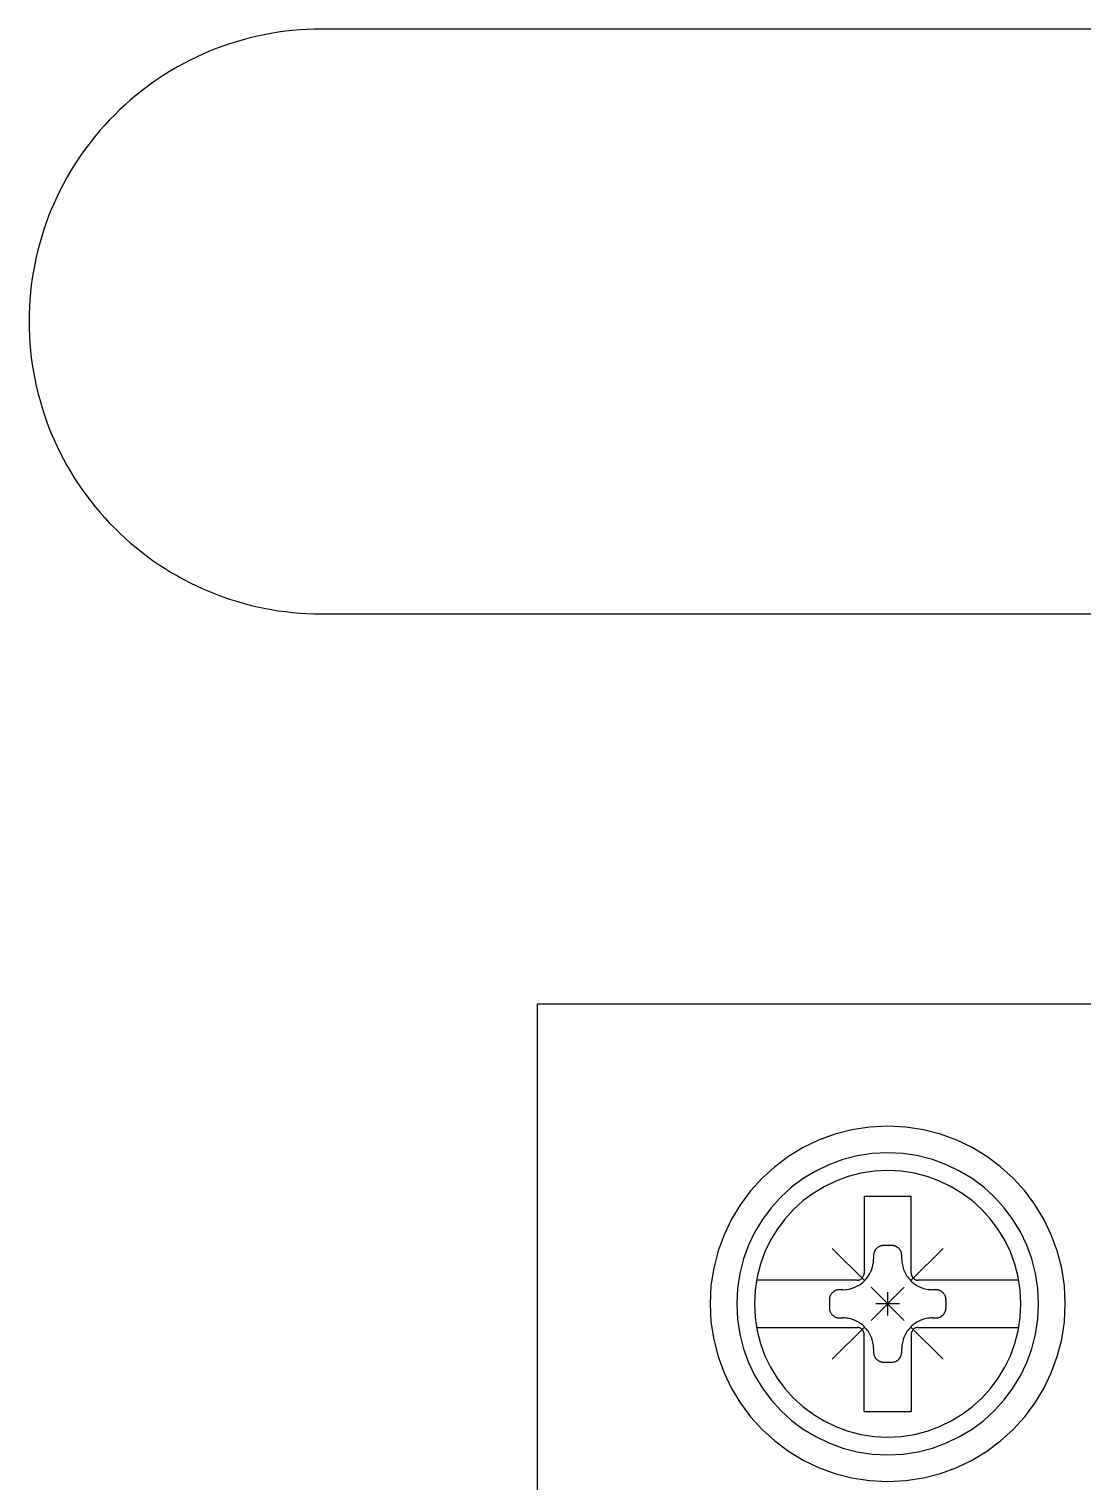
# Model space of a CAD drawing. Header units: millimetres. Extents: x 173893 to 258446, y -176540 to -123824.
# Drawn here: x 188239.13 to 188266.17, y -151181.86 to -151144.6 of the extents above; entities that cross this region are included whole.
import ezdxf

# ---------------------------------------------------------------- set-up
doc = ezdxf.new("R2010")
doc.units = ezdxf.units.MM
doc.header["$LTSCALE"] = 3

msp = doc.modelspace()

# ---------------------------------------------------------------- linework, layer by layer
for p, q in [((188252.174, -151249.082), (188252.174, -151169.6)), ((188252.174, -151169.6), (188270.146, -151169.6)), ((188259.805, -151172.944), (188259.386, -151173.097)), ((188260.242, -151172.832), (188259.805, -151172.944)), ((188260.694, -151172.763), (188260.242, -151172.832)), ((188261.16, -151172.739), (188260.694, -151172.763)), ((188261.626, -151172.763), (188261.16, -151172.739)), ((188261.16, -151172.739), (188261.16, -151172.739)), ((188262.078, -151172.832), (188261.626, -151172.763)), ((188262.515, -151172.944), (188262.078, -151172.832)), ((188262.933, -151173.097), (188262.515, -151172.944)), ((188258.988, -151173.289), (188258.612, -151173.517)), ((188259.386, -151173.097), (188258.988, -151173.289)), ((188260.764, -151173.443), (188260.379, -151173.501)), ((188261.16, -151173.423), (188260.764, -151173.443)), ((188261.556, -151173.443), (188261.16, -151173.423)), ((188261.16, -151173.423), (188261.16, -151173.423)), ((188261.94, -151173.501), (188261.556, -151173.443)), ((188263.332, -151173.289), (188262.933, -151173.097)), ((188263.707, -151173.517), (188263.332, -151173.289)), ((188258.262, -151173.779), (188257.938, -151174.074)), ((188258.612, -151173.517), (188258.262, -151173.779)), ((188259.652, -151173.727), (188259.314, -151173.89)), ((188260.008, -151173.597), (188259.652, -151173.727)), ((188260.379, -151173.501), (188260.008, -151173.597)), ((188262.312, -151173.597), (188261.94, -151173.501)), ((188262.667, -151173.727), (188262.312, -151173.597)), ((188263.006, -151173.89), (188262.667, -151173.727)), ((188264.058, -151173.779), (188263.707, -151173.517)), ((188264.382, -151174.074), (188264.058, -151173.779)), ((188257.938, -151174.074), (188257.644, -151174.397)), ((188258.995, -151174.084), (188258.696, -151174.307)), ((188259.314, -151173.89), (188258.995, -151174.084)), ((188259.83, -151174.147), (188259.531, -151174.291)), ((188260.144, -151174.032), (188259.83, -151174.147)), ((188260.471, -151173.948), (188260.144, -151174.032)), ((188260.81, -151173.896), (188260.471, -151173.948)), ((188261.16, -151173.878), (188260.81, -151173.896)), ((188261.509, -151173.896), (188261.16, -151173.878)), ((188261.16, -151173.878), (188261.16, -151173.878)), ((188261.849, -151173.948), (188261.509, -151173.896)), ((188262.176, -151174.032), (188261.849, -151173.948)), ((188262.49, -151174.147), (188262.176, -151174.032)), ((188262.789, -151174.291), (188262.49, -151174.147)), ((188263.325, -151174.084), (188263.006, -151173.89)), ((188263.623, -151174.307), (188263.325, -151174.084)), ((188264.676, -151174.397), (188264.382, -151174.074)), ((188257.644, -151174.397), (188257.382, -151174.748)), ((188258.421, -151174.557), (188258.171, -151174.832)), ((188258.696, -151174.307), (188258.421, -151174.557)), ((188259.249, -151174.462), (188258.986, -151174.658)), ((188259.531, -151174.291), (188259.249, -151174.462)), ((188260.557, -151174.538), (188260.557, -151176.51)), ((188260.557, -151174.538), (188261.763, -151174.538)), ((188261.763, -151176.51), (188261.763, -151174.538)), ((188263.071, -151174.462), (188262.789, -151174.291)), ((188263.334, -151174.658), (188263.071, -151174.462)), ((188263.898, -151174.557), (188263.623, -151174.307)), ((188264.148, -151174.832), (188263.898, -151174.557)), ((188264.938, -151174.748), (188264.676, -151174.397)), ((188257.382, -151174.748), (188257.154, -151175.123)), ((188258.171, -151174.832), (188257.949, -151175.13)), ((188258.744, -151174.879), (188258.523, -151175.122)), ((188258.986, -151174.658), (188258.744, -151174.879)), ((188263.576, -151174.879), (188263.334, -151174.658)), ((188263.797, -151175.122), (188263.576, -151174.879)), ((188264.371, -151175.13), (188264.148, -151174.832)), ((188265.166, -151175.124), (188264.938, -151174.748)), ((188257.154, -151175.123), (188256.962, -151175.522)), ((188257.949, -151175.13), (188257.754, -151175.449)), ((188258.523, -151175.122), (188258.326, -151175.385)), ((188263.994, -151175.385), (188263.797, -151175.122)), ((188264.565, -151175.449), (188264.371, -151175.13)), ((188265.358, -151175.522), (188265.166, -151175.124)), ((188256.962, -151175.522), (188256.808, -151175.94)), ((188257.754, -151175.449), (188257.591, -151175.788)), ((188258.155, -151175.666), (188258.011, -151175.965)), ((188258.326, -151175.385), (188258.155, -151175.666)), ((188264.165, -151175.666), (188263.994, -151175.385)), ((188264.309, -151175.965), (188264.165, -151175.666)), ((188264.728, -151175.788), (188264.565, -151175.449)), ((188265.511, -151175.94), (188265.358, -151175.522)), ((188256.808, -151175.94), (188256.696, -151176.377)), ((188257.591, -151175.788), (188257.461, -151176.144)), ((188258.011, -151175.965), (188257.896, -151176.279)), ((188259.738, -151175.873), (188260.557, -151176.692)), ((188260.799, -151176.035), (188260.798, -151176.048)), ((188260.798, -151176.048), (188260.798, -151176.061)), ((188260.801, -151176.023), (188260.799, -151176.035)), ((188260.803, -151176.01), (188260.801, -151176.023)), ((188260.806, -151175.997), (188260.803, -151176.01)), ((188260.809, -151175.985), (188260.806, -151175.997)), ((188260.813, -151175.973), (188260.809, -151175.985)), ((188260.818, -151175.961), (188260.813, -151175.973)), ((188260.823, -151175.949), (188260.818, -151175.961)), ((188260.829, -151175.938), (188260.823, -151175.949)), ((188260.835, -151175.926), (188260.829, -151175.938)), ((188260.842, -151175.916), (188260.835, -151175.926)), ((188260.849, -151175.905), (188260.842, -151175.916)), ((188260.857, -151175.895), (188260.849, -151175.905)), ((188260.866, -151175.885), (188260.857, -151175.895)), ((188260.875, -151175.876), (188260.866, -151175.885)), ((188260.884, -151175.867), (188260.875, -151175.876)), ((188260.875, -151175.876), (188260.875, -151175.876)), ((188260.894, -151175.858), (188260.884, -151175.867)), ((188260.904, -151175.85), (188260.894, -151175.858)), ((188260.915, -151175.843), (188260.904, -151175.85)), ((188260.926, -151175.836), (188260.915, -151175.843)), ((188260.937, -151175.83), (188260.926, -151175.836)), ((188260.948, -151175.824), (188260.937, -151175.83)), ((188260.96, -151175.819), (188260.948, -151175.824)), ((188260.972, -151175.814), (188260.96, -151175.819)), ((188260.984, -151175.81), (188260.972, -151175.814)), ((188260.996, -151175.807), (188260.984, -151175.81)), ((188261.009, -151175.804), (188260.996, -151175.807)), ((188261.022, -151175.802), (188261.009, -151175.804)), ((188261.035, -151175.8), (188261.022, -151175.802)), ((188261.047, -151175.799), (188261.035, -151175.8)), ((188261.061, -151175.799), (188261.047, -151175.799)), ((188261.26, -151175.799), (188261.061, -151175.799)), ((188261.061, -151175.799), (188261.061, -151175.799)), ((188261.273, -151175.799), (188261.26, -151175.799)), ((188261.286, -151175.8), (188261.273, -151175.799)), ((188261.298, -151175.802), (188261.286, -151175.8)), ((188261.311, -151175.804), (188261.298, -151175.802)), ((188261.323, -151175.807), (188261.311, -151175.804)), ((188261.336, -151175.81), (188261.323, -151175.807)), ((188261.348, -151175.814), (188261.336, -151175.81)), ((188261.36, -151175.819), (188261.348, -151175.814)), ((188261.372, -151175.824), (188261.36, -151175.819)), ((188261.383, -151175.83), (188261.372, -151175.824)), ((188261.394, -151175.836), (188261.383, -151175.83)), ((188261.405, -151175.843), (188261.394, -151175.836)), ((188261.416, -151175.85), (188261.405, -151175.843)), ((188261.426, -151175.858), (188261.416, -151175.85)), ((188261.436, -151175.867), (188261.426, -151175.858)), ((188261.445, -151175.876), (188261.436, -151175.867)), ((188261.454, -151175.885), (188261.445, -151175.876)), ((188261.445, -151175.876), (188261.445, -151175.876)), ((188261.463, -151175.895), (188261.454, -151175.885)), ((188261.47, -151175.905), (188261.463, -151175.895)), ((188261.478, -151175.916), (188261.47, -151175.905)), ((188261.485, -151175.926), (188261.478, -151175.916)), ((188261.491, -151175.938), (188261.485, -151175.926)), ((188261.497, -151175.949), (188261.491, -151175.938)), ((188261.502, -151175.961), (188261.497, -151175.949)), ((188261.507, -151175.973), (188261.502, -151175.961)), ((188261.511, -151175.985), (188261.507, -151175.973)), ((188261.514, -151175.997), (188261.511, -151175.985)), ((188261.517, -151176.01), (188261.514, -151175.997)), ((188261.519, -151176.023), (188261.517, -151176.01)), ((188261.521, -151176.035), (188261.519, -151176.023)), ((188261.522, -151176.048), (188261.521, -151176.035)), ((188261.522, -151176.061), (188261.522, -151176.048)), ((188261.764, -151176.692), (188262.582, -151175.873)), ((188264.423, -151176.279), (188264.309, -151175.965)), ((188264.859, -151176.144), (188264.728, -151175.788)), ((188265.624, -151176.377), (188265.511, -151175.94)), ((188256.696, -151176.377), (188256.627, -151176.829)), ((188257.461, -151176.144), (188257.366, -151176.515)), ((188257.896, -151176.279), (188257.812, -151176.607)), ((188260.736, -151176.452), (188260.762, -151176.38)), ((188260.762, -151176.38), (188260.782, -151176.305)), ((188260.782, -151176.305), (188260.794, -151176.226)), ((188260.794, -151176.226), (188260.798, -151176.146)), ((188260.798, -151176.061), (188260.798, -151176.146)), ((188261.522, -151176.146), (188261.522, -151176.061)), ((188261.522, -151176.061), (188261.522, -151176.061)), ((188261.522, -151176.146), (188261.522, -151176.146)), ((188261.522, -151176.146), (188261.523, -151176.185)), ((188261.523, -151176.185), (188261.526, -151176.224)), ((188261.526, -151176.224), (188261.531, -151176.262)), ((188261.531, -151176.262), (188261.537, -151176.3)), ((188261.537, -151176.3), (188261.546, -151176.338)), ((188261.546, -151176.338), (188261.556, -151176.375)), ((188261.556, -151176.375), (188261.568, -151176.411)), ((188261.568, -151176.411), (188261.582, -151176.447)), ((188264.508, -151176.607), (188264.423, -151176.279)), ((188264.954, -151176.515), (188264.859, -151176.144)), ((188265.693, -151176.83), (188265.624, -151176.377)), ((188257.366, -151176.515), (188257.307, -151176.899)), ((188257.812, -151176.607), (188257.76, -151176.946)), ((188260.374, -151176.692), (188257.797, -151176.692)), ((188260.374, -151176.692), (188260.393, -151176.691)), ((188260.374, -151176.692), (188260.374, -151176.692)), ((188260.386, -151176.838), (188260.451, -151176.799)), ((188260.393, -151176.691), (188260.411, -151176.688)), ((188260.411, -151176.688), (188260.428, -151176.684)), ((188260.428, -151176.684), (188260.445, -151176.677)), ((188260.445, -151176.677), (188260.461, -151176.67)), ((188260.451, -151176.799), (188260.511, -151176.753)), ((188260.461, -151176.67), (188260.476, -151176.661)), ((188260.476, -151176.661), (188260.49, -151176.65)), ((188260.49, -151176.65), (188260.503, -151176.638)), ((188260.503, -151176.638), (188260.515, -151176.625)), ((188260.511, -151176.753), (188260.567, -151176.703)), ((188260.515, -151176.625), (188260.525, -151176.611)), ((188260.525, -151176.611), (188260.534, -151176.596)), ((188260.534, -151176.596), (188260.542, -151176.58)), ((188260.542, -151176.58), (188260.548, -151176.564)), ((188260.548, -151176.564), (188260.553, -151176.546)), ((188260.553, -151176.546), (188260.556, -151176.528)), ((188260.556, -151176.528), (188260.557, -151176.51)), ((188260.567, -151176.703), (188260.618, -151176.647)), ((188260.618, -151176.647), (188260.663, -151176.586)), ((188260.663, -151176.586), (188260.703, -151176.521)), ((188260.703, -151176.521), (188260.736, -151176.452)), ((188261.582, -151176.447), (188261.597, -151176.482)), ((188261.597, -151176.482), (188261.615, -151176.517)), ((188261.615, -151176.517), (188261.634, -151176.55)), ((188261.634, -151176.55), (188261.654, -151176.583)), ((188261.654, -151176.583), (188261.676, -151176.614)), ((188261.676, -151176.614), (188261.7, -151176.645)), ((188261.7, -151176.645), (188261.726, -151176.674)), ((188261.726, -151176.674), (188261.753, -151176.703)), ((188261.753, -151176.703), (188261.753, -151176.703)), ((188261.753, -151176.703), (188261.781, -151176.73)), ((188261.763, -151176.51), (188261.763, -151176.51)), ((188261.763, -151176.51), (188261.763, -151176.519)), ((188261.763, -151176.519), (188261.764, -151176.528)), ((188261.764, -151176.528), (188261.765, -151176.536)), ((188261.765, -151176.536), (188261.767, -151176.545)), ((188261.767, -151176.545), (188261.769, -151176.554)), ((188261.769, -151176.554), (188261.771, -151176.563)), ((188261.771, -151176.563), (188261.774, -151176.571)), ((188261.774, -151176.571), (188261.777, -151176.579)), ((188261.777, -151176.579), (188261.781, -151176.587)), ((188261.781, -151176.587), (188261.785, -151176.595)), ((188261.781, -151176.73), (188261.81, -151176.755)), ((188261.785, -151176.595), (188261.789, -151176.603)), ((188261.789, -151176.603), (188261.794, -151176.611)), ((188261.794, -151176.611), (188261.799, -151176.618)), ((188261.799, -151176.618), (188261.805, -151176.625)), ((188261.805, -151176.625), (188261.81, -151176.632)), ((188261.81, -151176.632), (188261.817, -151176.638)), ((188261.81, -151176.755), (188261.841, -151176.779)), ((188261.817, -151176.638), (188261.817, -151176.638)), ((188261.817, -151176.638), (188261.823, -151176.645)), ((188261.823, -151176.645), (188261.83, -151176.65)), ((188261.83, -151176.65), (188261.837, -151176.656)), ((188261.837, -151176.656), (188261.844, -151176.661)), ((188261.841, -151176.779), (188261.873, -151176.801)), ((188261.844, -151176.661), (188261.852, -151176.666)), ((188261.852, -151176.666), (188261.86, -151176.67)), ((188261.86, -151176.67), (188261.868, -151176.674)), ((188261.868, -151176.674), (188261.876, -151176.678)), ((188261.873, -151176.801), (188261.905, -151176.822)), ((188261.876, -151176.678), (188261.884, -151176.681)), ((188261.884, -151176.681), (188261.892, -151176.684)), ((188261.892, -151176.684), (188261.901, -151176.686)), ((188261.901, -151176.686), (188261.91, -151176.688)), ((188261.91, -151176.688), (188261.919, -151176.69)), ((188261.919, -151176.69), (188261.928, -151176.691)), ((188261.928, -151176.691), (188261.937, -151176.692)), ((188261.937, -151176.692), (188261.946, -151176.692)), ((188264.524, -151176.692), (188261.946, -151176.692)), ((188264.56, -151176.946), (188264.508, -151176.607)), ((188265.013, -151176.899), (188264.954, -151176.515)), ((188256.627, -151176.829), (188256.604, -151177.295)), ((188257.307, -151176.899), (188257.287, -151177.296)), ((188257.76, -151176.946), (188257.743, -151177.296)), ((188259.665, -151177.17), (188259.664, -151177.183)), ((188259.666, -151177.157), (188259.665, -151177.17)), ((188259.669, -151177.144), (188259.666, -151177.157)), ((188259.671, -151177.132), (188259.669, -151177.144)), ((188259.675, -151177.119), (188259.671, -151177.132)), ((188259.679, -151177.107), (188259.675, -151177.119)), ((188259.683, -151177.095), (188259.679, -151177.107)), ((188259.689, -151177.083), (188259.683, -151177.095)), ((188259.694, -151177.072), (188259.689, -151177.083)), ((188259.701, -151177.061), (188259.694, -151177.072)), ((188259.708, -151177.05), (188259.701, -151177.061)), ((188259.715, -151177.039), (188259.708, -151177.05)), ((188259.723, -151177.029), (188259.715, -151177.039)), ((188259.731, -151177.02), (188259.723, -151177.029)), ((188259.74, -151177.01), (188259.731, -151177.02)), ((188259.75, -151177.001), (188259.74, -151177.01)), ((188259.74, -151177.01), (188259.74, -151177.01)), ((188259.76, -151176.993), (188259.75, -151177.001)), ((188259.77, -151176.985), (188259.76, -151176.993)), ((188259.78, -151176.977), (188259.77, -151176.985)), ((188259.791, -151176.97), (188259.78, -151176.977)), ((188259.802, -151176.964), (188259.791, -151176.97)), ((188259.814, -151176.958), (188259.802, -151176.964)), ((188259.825, -151176.953), (188259.814, -151176.958)), ((188259.837, -151176.948), (188259.825, -151176.953)), ((188259.85, -151176.945), (188259.837, -151176.948)), ((188259.862, -151176.941), (188259.85, -151176.945)), ((188259.874, -151176.938), (188259.862, -151176.941)), ((188259.887, -151176.936), (188259.874, -151176.938)), ((188259.9, -151176.935), (188259.887, -151176.936)), ((188259.913, -151176.934), (188259.9, -151176.935)), ((188259.926, -151176.933), (188259.913, -151176.934)), ((188260.011, -151176.933), (188259.926, -151176.933)), ((188259.926, -151176.933), (188259.926, -151176.933)), ((188260.011, -151176.933), (188260.091, -151176.929)), ((188260.011, -151176.933), (188260.011, -151176.933)), ((188260.091, -151176.929), (188260.169, -151176.917)), ((188260.169, -151176.917), (188260.245, -151176.898)), ((188260.245, -151176.898), (188260.317, -151176.871)), ((188260.317, -151176.871), (188260.386, -151176.838)), ((188260.733, -151176.869), (188261.587, -151177.722)), ((188260.733, -151177.722), (188261.587, -151176.869)), ((188261.16, -151177.597), (188261.16, -151176.994)), ((188261.905, -151176.822), (188261.939, -151176.84)), ((188261.939, -151176.84), (188261.973, -151176.858)), ((188261.973, -151176.858), (188262.008, -151176.873)), ((188262.008, -151176.873), (188262.044, -151176.887)), ((188262.044, -151176.887), (188262.08, -151176.899)), ((188262.08, -151176.899), (188262.117, -151176.909)), ((188262.117, -151176.909), (188262.155, -151176.918)), ((188262.155, -151176.918), (188262.193, -151176.925)), ((188262.193, -151176.925), (188262.232, -151176.929)), ((188262.232, -151176.929), (188262.27, -151176.932)), ((188262.27, -151176.932), (188262.309, -151176.933)), ((188262.394, -151176.933), (188262.309, -151176.933)), ((188262.407, -151176.934), (188262.394, -151176.933)), ((188262.42, -151176.935), (188262.407, -151176.934)), ((188262.433, -151176.936), (188262.42, -151176.935)), ((188262.446, -151176.938), (188262.433, -151176.936)), ((188262.458, -151176.941), (188262.446, -151176.938)), ((188262.47, -151176.945), (188262.458, -151176.941)), ((188262.482, -151176.948), (188262.47, -151176.945)), ((188262.495, -151176.953), (188262.482, -151176.948)), ((188262.506, -151176.958), (188262.495, -151176.953)), ((188262.518, -151176.964), (188262.506, -151176.958)), ((188262.529, -151176.97), (188262.518, -151176.964)), ((188262.54, -151176.977), (188262.529, -151176.97)), ((188262.55, -151176.985), (188262.54, -151176.977)), ((188262.56, -151176.993), (188262.55, -151176.985)), ((188262.57, -151177.001), (188262.56, -151176.993)), ((188262.58, -151177.01), (188262.57, -151177.001)), ((188262.589, -151177.02), (188262.58, -151177.01)), ((188262.58, -151177.01), (188262.58, -151177.01)), ((188262.597, -151177.029), (188262.589, -151177.02)), ((188262.605, -151177.039), (188262.597, -151177.029)), ((188262.612, -151177.05), (188262.605, -151177.039)), ((188262.619, -151177.061), (188262.612, -151177.05)), ((188262.626, -151177.072), (188262.619, -151177.061)), ((188262.631, -151177.083), (188262.626, -151177.072)), ((188262.637, -151177.095), (188262.631, -151177.083)), ((188262.641, -151177.107), (188262.637, -151177.095)), ((188262.645, -151177.119), (188262.641, -151177.107)), ((188262.648, -151177.132), (188262.645, -151177.119)), ((188262.651, -151177.144), (188262.648, -151177.132)), ((188262.654, -151177.157), (188262.651, -151177.144)), ((188262.655, -151177.17), (188262.654, -151177.157)), ((188262.656, -151177.183), (188262.655, -151177.17)), ((188264.577, -151177.296), (188264.56, -151176.946)), ((188265.033, -151177.296), (188265.013, -151176.899)), ((188265.716, -151177.296), (188265.693, -151176.83)), ((188256.604, -151177.295), (188256.604, -151177.295)), ((188256.604, -151177.295), (188256.627, -151177.761)), ((188257.287, -151177.296), (188257.287, -151177.296)), ((188257.287, -151177.296), (188257.307, -151177.691)), ((188257.743, -151177.296), (188257.743, -151177.296)), ((188257.743, -151177.296), (188257.76, -151177.645)), ((188259.664, -151177.183), (188259.664, -151177.196)), ((188259.664, -151177.196), (188259.664, -151177.395)), ((188259.664, -151177.395), (188259.664, -151177.395)), ((188259.664, -151177.395), (188259.664, -151177.408)), ((188259.664, -151177.408), (188259.665, -151177.421)), ((188259.665, -151177.421), (188259.666, -151177.434)), ((188259.666, -151177.434), (188259.669, -151177.447)), ((188259.669, -151177.447), (188259.671, -151177.459)), ((188259.671, -151177.459), (188259.675, -151177.471)), ((188259.675, -151177.471), (188259.679, -151177.483)), ((188259.679, -151177.483), (188259.683, -151177.496)), ((188259.683, -151177.496), (188259.689, -151177.507)), ((188259.689, -151177.507), (188259.694, -151177.519)), ((188259.694, -151177.519), (188259.701, -151177.53)), ((188259.701, -151177.53), (188259.708, -151177.541)), ((188259.708, -151177.541), (188259.715, -151177.551)), ((188259.715, -151177.551), (188259.723, -151177.561)), ((188261.462, -151177.295), (188260.858, -151177.296)), ((188262.597, -151177.562), (188262.612, -151177.542)), ((188262.612, -151177.542), (188262.625, -151177.52)), ((188262.625, -151177.52), (188262.636, -151177.497)), ((188262.636, -151177.497), (188262.645, -151177.473)), ((188262.645, -151177.473), (188262.651, -151177.448)), ((188262.651, -151177.448), (188262.655, -151177.422)), ((188262.655, -151177.422), (188262.657, -151177.395)), ((188262.657, -151177.196), (188262.656, -151177.183)), ((188262.657, -151177.395), (188262.657, -151177.196)), ((188262.657, -151177.196), (188262.657, -151177.196)), ((188264.56, -151177.645), (188264.577, -151177.296)), ((188264.577, -151177.296), (188264.577, -151177.296)), ((188265.013, -151177.691), (188265.033, -151177.296)), ((188265.033, -151177.296), (188265.033, -151177.296)), ((188265.693, -151177.761), (188265.716, -151177.296)), ((188265.716, -151177.296), (188265.716, -151177.296)), ((188256.627, -151177.761), (188256.696, -151178.214)), ((188257.307, -151177.691), (188257.366, -151178.076)), ((188257.76, -151177.645), (188257.812, -151177.984)), ((188257.797, -151177.899), (188260.374, -151177.899)), ((188259.723, -151177.561), (188259.731, -151177.571)), ((188259.731, -151177.571), (188259.74, -151177.581)), ((188259.738, -151178.718), (188260.557, -151177.899)), ((188259.74, -151177.581), (188259.74, -151177.581)), ((188259.74, -151177.581), (188259.75, -151177.59)), ((188259.75, -151177.59), (188259.76, -151177.598)), ((188259.76, -151177.598), (188259.77, -151177.606)), ((188259.77, -151177.606), (188259.78, -151177.613)), ((188259.78, -151177.613), (188259.791, -151177.62)), ((188259.791, -151177.62), (188259.802, -151177.627)), ((188259.802, -151177.627), (188259.814, -151177.632)), ((188259.814, -151177.632), (188259.825, -151177.638)), ((188259.825, -151177.638), (188259.837, -151177.642)), ((188259.837, -151177.642), (188259.85, -151177.646)), ((188259.85, -151177.646), (188259.862, -151177.649)), ((188259.862, -151177.649), (188259.874, -151177.652)), ((188259.874, -151177.652), (188259.887, -151177.655)), ((188259.887, -151177.655), (188259.9, -151177.656)), ((188259.9, -151177.656), (188259.913, -151177.657)), ((188259.913, -151177.657), (188259.926, -151177.658)), ((188259.926, -151177.658), (188260.011, -151177.658)), ((188260.05, -151177.659), (188260.011, -151177.658)), ((188260.088, -151177.661), (188260.05, -151177.659)), ((188260.127, -151177.666), (188260.088, -151177.661)), ((188260.165, -151177.673), (188260.127, -151177.666)), ((188260.202, -151177.681), (188260.165, -151177.673)), ((188260.24, -151177.692), (188260.202, -151177.681)), ((188260.276, -151177.704), (188260.24, -151177.692)), ((188260.312, -151177.718), (188260.276, -151177.704)), ((188260.347, -151177.733), (188260.312, -151177.718)), ((188260.381, -151177.75), (188260.347, -151177.733)), ((188260.383, -151177.899), (188260.374, -151177.899)), ((188260.415, -151177.769), (188260.381, -151177.75)), ((188260.392, -151177.9), (188260.383, -151177.899)), ((188260.401, -151177.901), (188260.392, -151177.9)), ((188260.41, -151177.903), (188260.401, -151177.901)), ((188260.419, -151177.904), (188260.41, -151177.903)), ((188260.447, -151177.79), (188260.415, -151177.769)), ((188260.427, -151177.907), (188260.419, -151177.904)), ((188260.436, -151177.91), (188260.427, -151177.907)), ((188260.444, -151177.913), (188260.436, -151177.91)), ((188260.452, -151177.916), (188260.444, -151177.913)), ((188260.479, -151177.812), (188260.447, -151177.79)), ((188260.46, -151177.92), (188260.452, -151177.916)), ((188260.468, -151177.925), (188260.46, -151177.92)), ((188260.51, -151177.836), (188260.479, -151177.812)), ((188260.539, -151177.861), (188260.51, -151177.836)), ((188260.567, -151177.888), (188260.539, -151177.861)), ((188260.594, -151177.916), (188260.567, -151177.888)), ((188260.567, -151177.888), (188260.567, -151177.888)), ((188260.62, -151177.946), (188260.594, -151177.916)), ((188261.726, -151177.916), (188261.7, -151177.946)), ((188261.753, -151177.888), (188261.726, -151177.916)), ((188261.781, -151177.861), (188261.753, -151177.888)), ((188261.753, -151177.888), (188261.753, -151177.888)), ((188261.764, -151177.899), (188262.582, -151178.718)), ((188261.81, -151177.836), (188261.781, -151177.861)), ((188261.841, -151177.812), (188261.81, -151177.836)), ((188261.873, -151177.79), (188261.841, -151177.812)), ((188261.86, -151177.92), (188261.852, -151177.925)), ((188261.868, -151177.916), (188261.86, -151177.92)), ((188261.876, -151177.913), (188261.868, -151177.916)), ((188261.905, -151177.769), (188261.873, -151177.79)), ((188261.884, -151177.91), (188261.876, -151177.913)), ((188261.892, -151177.907), (188261.884, -151177.91)), ((188261.901, -151177.904), (188261.892, -151177.907)), ((188261.91, -151177.903), (188261.901, -151177.904)), ((188261.939, -151177.75), (188261.905, -151177.769)), ((188261.919, -151177.901), (188261.91, -151177.903)), ((188261.928, -151177.9), (188261.919, -151177.901)), ((188261.937, -151177.899), (188261.928, -151177.9)), ((188261.946, -151177.899), (188261.937, -151177.899)), ((188261.973, -151177.733), (188261.939, -151177.75)), ((188261.946, -151177.899), (188261.946, -151177.899)), ((188261.946, -151177.899), (188264.524, -151177.899)), ((188262.008, -151177.718), (188261.973, -151177.733)), ((188262.044, -151177.704), (188262.008, -151177.718)), ((188262.08, -151177.692), (188262.044, -151177.704)), ((188262.117, -151177.681), (188262.08, -151177.692)), ((188262.155, -151177.673), (188262.117, -151177.681)), ((188262.193, -151177.666), (188262.155, -151177.673)), ((188262.232, -151177.661), (188262.193, -151177.666)), ((188262.27, -151177.659), (188262.232, -151177.661)), ((188262.309, -151177.658), (188262.27, -151177.659)), ((188262.309, -151177.658), (188262.394, -151177.658)), ((188262.309, -151177.658), (188262.309, -151177.658)), ((188262.394, -151177.658), (188262.421, -151177.656)), ((188262.394, -151177.658), (188262.394, -151177.658)), ((188262.421, -151177.656), (188262.447, -151177.652)), ((188262.447, -151177.652), (188262.472, -151177.646)), ((188262.472, -151177.646), (188262.496, -151177.637)), ((188262.496, -151177.637), (188262.519, -151177.626)), ((188262.519, -151177.626), (188262.541, -151177.613)), ((188262.541, -151177.613), (188262.561, -151177.598)), ((188262.561, -151177.598), (188262.58, -151177.581)), ((188262.58, -151177.581), (188262.597, -151177.562)), ((188264.508, -151177.984), (188264.56, -151177.645)), ((188264.954, -151178.076), (188265.013, -151177.691)), ((188265.624, -151178.214), (188265.693, -151177.761)), ((188256.696, -151178.214), (188256.808, -151178.65)), ((188257.366, -151178.076), (188257.461, -151178.447)), ((188257.812, -151177.984), (188257.896, -151178.312)), ((188260.475, -151177.93), (188260.468, -151177.925)), ((188260.483, -151177.935), (188260.475, -151177.93)), ((188260.49, -151177.94), (188260.483, -151177.935)), ((188260.497, -151177.946), (188260.49, -151177.94)), ((188260.503, -151177.952), (188260.497, -151177.946)), ((188260.509, -151177.959), (188260.503, -151177.952)), ((188260.503, -151177.952), (188260.503, -151177.952)), ((188260.515, -151177.966), (188260.509, -151177.959)), ((188260.521, -151177.973), (188260.515, -151177.966)), ((188260.526, -151177.98), (188260.521, -151177.973)), ((188260.531, -151177.988), (188260.526, -151177.98)), ((188260.535, -151177.995), (188260.531, -151177.988)), ((188260.539, -151178.003), (188260.535, -151177.995)), ((188260.543, -151178.012), (188260.539, -151178.003)), ((188260.546, -151178.02), (188260.543, -151178.012)), ((188260.549, -151178.028), (188260.546, -151178.02)), ((188260.551, -151178.037), (188260.549, -151178.028)), ((188260.553, -151178.046), (188260.551, -151178.037)), ((188260.555, -151178.054), (188260.553, -151178.046)), ((188260.556, -151178.063), (188260.555, -151178.054)), ((188260.556, -151178.072), (188260.556, -151178.063)), ((188260.557, -151178.081), (188260.556, -151178.072)), ((188260.557, -151178.081), (188260.557, -151178.081)), ((188260.557, -151180.053), (188260.557, -151178.081)), ((188260.643, -151177.976), (188260.62, -151177.946)), ((188260.666, -151178.008), (188260.643, -151177.976)), ((188260.686, -151178.041), (188260.666, -151178.008)), ((188260.705, -151178.074), (188260.686, -151178.041)), ((188260.722, -151178.108), (188260.705, -151178.074)), ((188260.738, -151178.144), (188260.722, -151178.108)), ((188260.752, -151178.179), (188260.738, -151178.144)), ((188260.764, -151178.216), (188260.752, -151178.179)), ((188260.774, -151178.253), (188260.764, -151178.216)), ((188260.783, -151178.291), (188260.774, -151178.253)), ((188260.789, -151178.328), (188260.783, -151178.291)), ((188261.537, -151178.291), (188261.531, -151178.328)), ((188261.546, -151178.253), (188261.537, -151178.291)), ((188261.556, -151178.216), (188261.546, -151178.253)), ((188261.568, -151178.179), (188261.556, -151178.216)), ((188261.582, -151178.144), (188261.568, -151178.179)), ((188261.597, -151178.108), (188261.582, -151178.144)), ((188261.615, -151178.074), (188261.597, -151178.108)), ((188261.634, -151178.041), (188261.615, -151178.074)), ((188261.654, -151178.008), (188261.634, -151178.041)), ((188261.676, -151177.976), (188261.654, -151178.008)), ((188261.7, -151177.946), (188261.676, -151177.976)), ((188261.764, -151178.063), (188261.763, -151178.072)), ((188261.763, -151178.072), (188261.763, -151178.081)), ((188261.763, -151178.081), (188261.763, -151180.053)), ((188261.765, -151178.054), (188261.764, -151178.063)), ((188261.767, -151178.046), (188261.765, -151178.054)), ((188261.769, -151178.037), (188261.767, -151178.046)), ((188261.771, -151178.028), (188261.769, -151178.037)), ((188261.774, -151178.02), (188261.771, -151178.028)), ((188261.777, -151178.012), (188261.774, -151178.02)), ((188261.781, -151178.003), (188261.777, -151178.012)), ((188261.785, -151177.995), (188261.781, -151178.003)), ((188261.789, -151177.988), (188261.785, -151177.995)), ((188261.794, -151177.98), (188261.789, -151177.988)), ((188261.799, -151177.973), (188261.794, -151177.98)), ((188261.805, -151177.966), (188261.799, -151177.973)), ((188261.81, -151177.959), (188261.805, -151177.966)), ((188261.817, -151177.952), (188261.81, -151177.959)), ((188261.823, -151177.946), (188261.817, -151177.952)), ((188261.817, -151177.952), (188261.817, -151177.952)), ((188261.83, -151177.94), (188261.823, -151177.946)), ((188261.837, -151177.935), (188261.83, -151177.94)), ((188261.844, -151177.93), (188261.837, -151177.935)), ((188261.852, -151177.925), (188261.844, -151177.93)), ((188264.423, -151178.312), (188264.508, -151177.984)), ((188264.859, -151178.447), (188264.954, -151178.076)), ((188265.511, -151178.65), (188265.624, -151178.214)), ((188256.808, -151178.65), (188256.962, -151179.069)), ((188257.461, -151178.447), (188257.591, -151178.803)), ((188257.896, -151178.312), (188258.011, -151178.626)), ((188258.011, -151178.626), (188258.155, -151178.924)), ((188260.794, -151178.367), (188260.789, -151178.328)), ((188260.797, -151178.406), (188260.794, -151178.367)), ((188260.798, -151178.445), (188260.797, -151178.406)), ((188260.798, -151178.445), (188260.798, -151178.53)), ((188260.798, -151178.445), (188260.798, -151178.445)), ((188260.798, -151178.53), (188260.798, -151178.53)), ((188260.798, -151178.53), (188260.798, -151178.543)), ((188260.798, -151178.543), (188260.799, -151178.556)), ((188260.799, -151178.556), (188260.801, -151178.568)), ((188260.801, -151178.568), (188260.803, -151178.581)), ((188260.803, -151178.581), (188260.806, -151178.593)), ((188260.806, -151178.593), (188260.809, -151178.606)), ((188260.809, -151178.606), (188260.813, -151178.618)), ((188260.813, -151178.618), (188260.818, -151178.63)), ((188260.818, -151178.63), (188260.823, -151178.642)), ((188260.823, -151178.642), (188260.829, -151178.653)), ((188260.829, -151178.653), (188260.835, -151178.664)), ((188260.835, -151178.664), (188260.842, -151178.675)), ((188261.477, -151178.676), (188261.49, -151178.655)), ((188261.49, -151178.655), (188261.501, -151178.632)), ((188261.501, -151178.632), (188261.51, -151178.608)), ((188261.51, -151178.608), (188261.517, -151178.582)), ((188261.517, -151178.582), (188261.521, -151178.556)), ((188261.521, -151178.556), (188261.522, -151178.53)), ((188261.523, -151178.406), (188261.522, -151178.445)), ((188261.522, -151178.53), (188261.522, -151178.445)), ((188261.526, -151178.367), (188261.523, -151178.406)), ((188261.531, -151178.328), (188261.526, -151178.367)), ((188264.165, -151178.924), (188264.309, -151178.626)), ((188264.309, -151178.626), (188264.423, -151178.312)), ((188264.728, -151178.803), (188264.859, -151178.447)), ((188265.358, -151179.069), (188265.511, -151178.65)), ((188257.591, -151178.803), (188257.754, -151179.141)), ((188258.155, -151178.924), (188258.326, -151179.206)), ((188260.842, -151178.675), (188260.849, -151178.686)), ((188260.849, -151178.686), (188260.857, -151178.696)), ((188260.857, -151178.696), (188260.866, -151178.706)), ((188260.866, -151178.706), (188260.875, -151178.715)), ((188260.875, -151178.715), (188260.875, -151178.715)), ((188260.875, -151178.715), (188260.884, -151178.724)), ((188260.884, -151178.724), (188260.894, -151178.733)), ((188260.894, -151178.733), (188260.904, -151178.74)), ((188260.904, -151178.74), (188260.915, -151178.748)), ((188260.915, -151178.748), (188260.926, -151178.755)), ((188260.926, -151178.755), (188260.937, -151178.761)), ((188260.937, -151178.761), (188260.948, -151178.767)), ((188260.948, -151178.767), (188260.96, -151178.772)), ((188260.96, -151178.772), (188260.972, -151178.777)), ((188260.972, -151178.777), (188260.984, -151178.781)), ((188260.984, -151178.781), (188260.996, -151178.784)), ((188260.996, -151178.784), (188261.009, -151178.787)), ((188261.009, -151178.787), (188261.022, -151178.789)), ((188261.022, -151178.789), (188261.035, -151178.791)), ((188261.035, -151178.791), (188261.047, -151178.792)), ((188261.047, -151178.792), (188261.061, -151178.792)), ((188261.061, -151178.792), (188261.26, -151178.792)), ((188261.26, -151178.792), (188261.286, -151178.791)), ((188261.26, -151178.792), (188261.26, -151178.792)), ((188261.286, -151178.791), (188261.312, -151178.787)), ((188261.312, -151178.787), (188261.337, -151178.78)), ((188261.337, -151178.78), (188261.362, -151178.771)), ((188261.362, -151178.771), (188261.384, -151178.76)), ((188261.384, -151178.76), (188261.406, -151178.747)), ((188261.406, -151178.747), (188261.426, -151178.732)), ((188261.426, -151178.732), (188261.445, -151178.715)), ((188261.445, -151178.715), (188261.462, -151178.696)), ((188261.462, -151178.696), (188261.477, -151178.676)), ((188263.994, -151179.206), (188264.165, -151178.924)), ((188264.565, -151179.141), (188264.728, -151178.803)), ((188256.962, -151179.069), (188257.153, -151179.467)), ((188257.754, -151179.141), (188257.949, -151179.461)), ((188258.326, -151179.206), (188258.523, -151179.469)), ((188263.797, -151179.469), (188263.994, -151179.206)), ((188264.371, -151179.461), (188264.565, -151179.141)), ((188265.166, -151179.467), (188265.358, -151179.069)), ((188257.153, -151179.467), (188257.382, -151179.843)), ((188257.949, -151179.461), (188258.171, -151179.759)), ((188258.171, -151179.759), (188258.421, -151180.034)), ((188258.523, -151179.469), (188258.744, -151179.712)), ((188258.744, -151179.712), (188258.986, -151179.932)), ((188263.334, -151179.932), (188263.576, -151179.712)), ((188263.576, -151179.712), (188263.797, -151179.469)), ((188263.898, -151180.034), (188264.148, -151179.759)), ((188264.148, -151179.759), (188264.371, -151179.461)), ((188264.938, -151179.843), (188265.166, -151179.467)), ((188257.382, -151179.843), (188257.644, -151180.193)), ((188258.421, -151180.034), (188258.696, -151180.284)), ((188258.986, -151179.932), (188259.249, -151180.129)), ((188259.249, -151180.129), (188259.531, -151180.3)), ((188260.557, -151180.053), (188261.763, -151180.053)), ((188262.789, -151180.3), (188263.071, -151180.129)), ((188263.071, -151180.129), (188263.334, -151179.932)), ((188263.623, -151180.284), (188263.898, -151180.034)), ((188264.676, -151180.194), (188264.938, -151179.843)), ((188257.644, -151180.193), (188257.938, -151180.517)), ((188257.938, -151180.517), (188258.262, -151180.811)), ((188258.696, -151180.284), (188258.995, -151180.507)), ((188258.995, -151180.507), (188259.314, -151180.701)), ((188259.531, -151180.3), (188259.83, -151180.444)), ((188259.83, -151180.444), (188260.144, -151180.559)), ((188262.176, -151180.559), (188262.49, -151180.444)), ((188262.49, -151180.444), (188262.789, -151180.3)), ((188263.006, -151180.701), (188263.325, -151180.507)), ((188263.325, -151180.507), (188263.623, -151180.284)), ((188264.058, -151180.811), (188264.382, -151180.517)), ((188264.382, -151180.517), (188264.676, -151180.194)), ((188258.262, -151180.811), (188258.612, -151181.073)), ((188259.314, -151180.701), (188259.652, -151180.864)), ((188259.652, -151180.864), (188260.008, -151180.994)), ((188260.144, -151180.559), (188260.471, -151180.643)), ((188260.471, -151180.643), (188260.81, -151180.695)), ((188260.81, -151180.695), (188261.16, -151180.713)), ((188261.16, -151180.713), (188261.509, -151180.695)), ((188261.16, -151180.713), (188261.16, -151180.713)), ((188261.509, -151180.695), (188261.849, -151180.643)), ((188261.849, -151180.643), (188262.176, -151180.559)), ((188262.312, -151180.994), (188262.667, -151180.864)), ((188262.667, -151180.864), (188263.006, -151180.701)), ((188263.707, -151181.073), (188264.058, -151180.811)), ((188258.612, -151181.073), (188258.988, -151181.302)), ((188260.008, -151180.994), (188260.379, -151181.09)), ((188260.379, -151181.09), (188260.764, -151181.148)), ((188260.764, -151181.148), (188261.16, -151181.168)), ((188261.16, -151181.168), (188261.556, -151181.148)), ((188261.16, -151181.168), (188261.16, -151181.168)), ((188261.556, -151181.148), (188261.94, -151181.09)), ((188261.94, -151181.09), (188262.312, -151180.994)), ((188263.332, -151181.302), (188263.707, -151181.073)), ((188258.988, -151181.302), (188259.386, -151181.494)), ((188259.386, -151181.494), (188259.805, -151181.647)), ((188259.805, -151181.647), (188260.242, -151181.759)), ((188262.078, -151181.759), (188262.515, -151181.647)), ((188262.515, -151181.647), (188262.933, -151181.494)), ((188262.933, -151181.494), (188263.332, -151181.302)), ((188260.242, -151181.759), (188260.694, -151181.828)), ((188260.694, -151181.828), (188261.16, -151181.852)), ((188261.16, -151181.852), (188261.626, -151181.828)), ((188261.16, -151181.852), (188261.16, -151181.852)), ((188261.626, -151181.828), (188262.078, -151181.759))]:
    msp.add_line(p, q)
msp.add_lwpolyline([(188246.632, -151159.6), (188311.632, -151159.6, 0.414214), (188319.132, -151152.1), (188319.132, -151152.1, 0.414214), (188311.632, -151144.6), (188246.632, -151144.6, 0.414214), (188239.132, -151152.1), (188239.132, -151152.1, 0.414214)], format="xyb", close=True)

doc.saveas('drawing.dxf')
